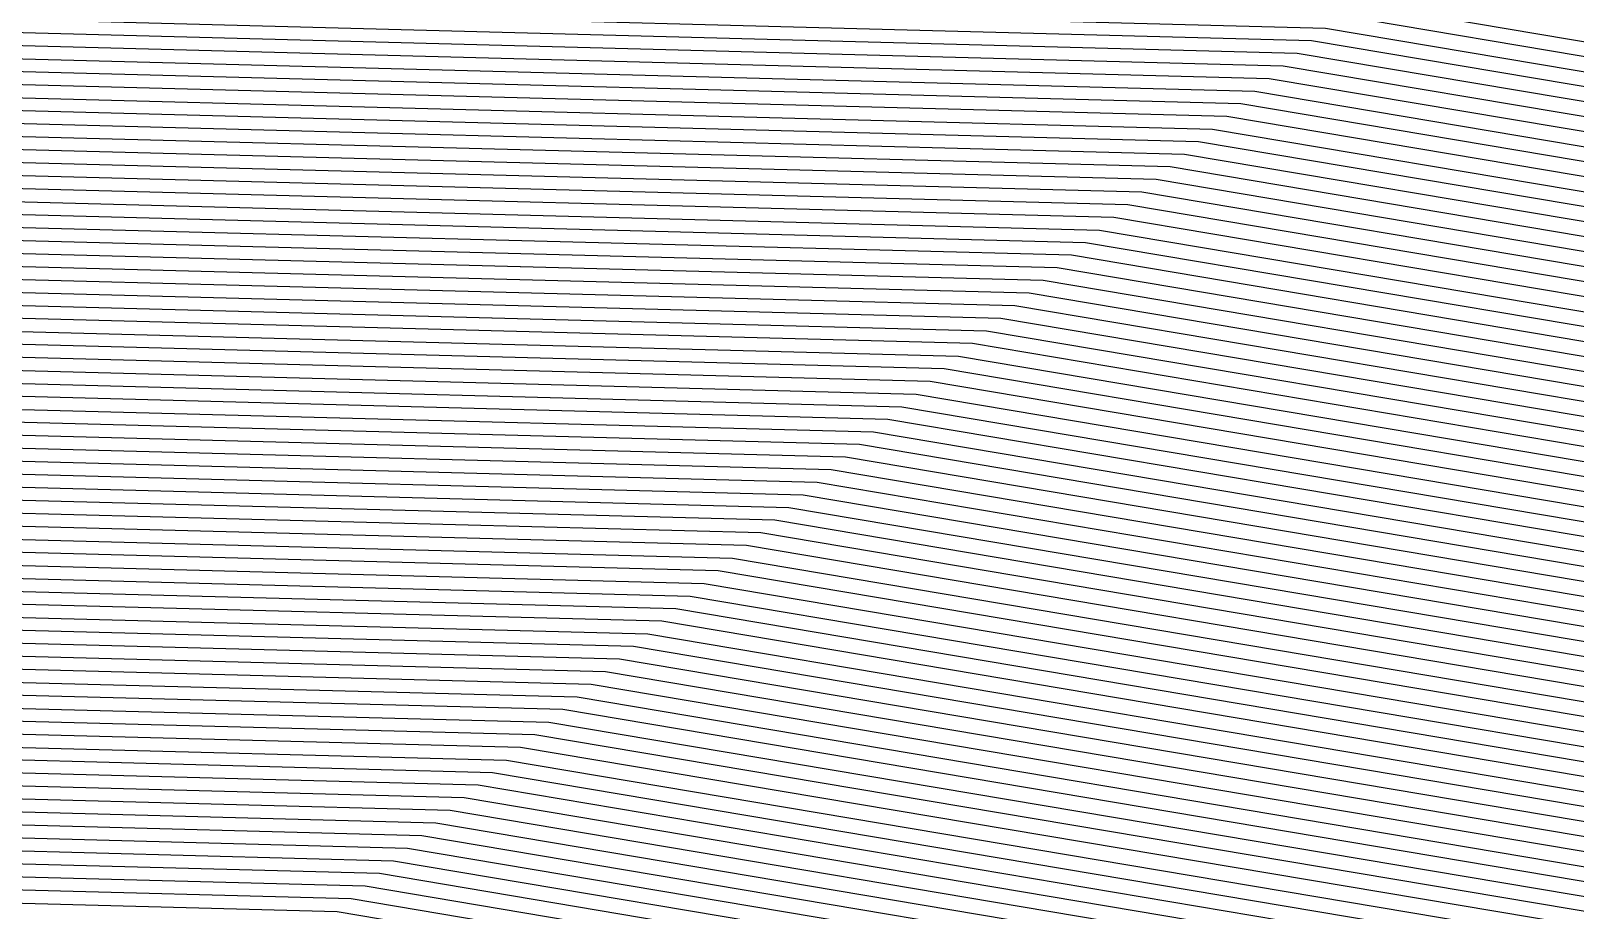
# Model space of a CAD drawing. Extents: x 7084 to 11035, y 13750 to 16729.
# Drawn here: x 8791.9 to 8862.3, y 14564 to 14604 of the extents above; entities that cross this region are included whole.
import ezdxf

# ---------------------------------------------------------------- set-up
doc = ezdxf.new("R2010")
doc.units = 0
doc.layers.add('Default', color=7, linetype='Continuous')

msp = doc.modelspace()

# ---------------------------------------------------------------- linework, layer by layer
at = {"layer": 'Default'}
for points in [[(9192.316, 15790.667), (9292.677, 15787.531), (9349.13, 15767.668), (9406.628, 15745.714), (9714.14, 15827.419), (9871.999, 15784.557), (10032.558, 15574.845), (10046.165, 15397.816), (10045.119, 15273.411), (10007.484, 15110.324), (9977.549, 14609.195), (9944.096, 14555.879), (9644.748, 14446.938), (9545.433, 14413.484), (9412.664, 14415.575), (9309.253, 14309.357), (8939.15, 14369.275), (8914.658, 14549.028), (8809.07, 14566.8), (8729.617, 14568.891), (8664.801, 14568.891), (8626.12, 14581.436), (8310.445, 14706.718)], [(9349.509, 15765.546), (9407.956, 15743.23), (9711.235, 15823.811), (9871.697, 15780.242), (10030.046, 15573.417), (10043.466, 15398.824), (10042.403, 15272.367), (10004.148, 15106.593), (9974.625, 14612.36), (9940.62, 14558.165), (9645.391, 14450.723), (9544.439, 14416.718), (9409.481, 14418.843), (9307.493, 14314.087), (8942.484, 14373.18), (8918.329, 14550.459), (8811.001, 14568.525), (8730.238, 14570.65), (8664.354, 14570.65), (8625.035, 14583.402), (8313.704, 14706.96)], [(9710.267, 15822.608), (9871.596, 15778.804), (10029.209, 15572.94), (10042.566, 15399.159), (10041.498, 15272.02), (10003.035, 15105.349), (9973.65, 14613.415), (9939.461, 14558.927), (9645.606, 14451.985), (9544.108, 14417.796), (9408.421, 14419.933), (9306.907, 14315.664), (8943.595, 14374.482), (8919.553, 14550.937), (8811.644, 14569.099), (8730.446, 14571.236), (8664.205, 14571.236), (8624.674, 14584.057), (8314.79, 14707.04)], [(9291.208, 15782.745), (9350.142, 15762.009), (9410.168, 15739.09), (9706.395, 15817.797), (9871.193, 15773.051), (10025.86, 15571.035), (10038.968, 15400.503), (10037.876, 15270.629), (9998.587, 15100.374), (9969.75, 14617.635), (9934.826, 14561.975), (9646.464, 14457.031), (9542.783, 14422.107), (9404.178, 14424.29), (9304.562, 14321.97), (8948.041, 14379.689), (8924.448, 14552.845), (8814.218, 14571.399), (8731.274, 14573.582), (8663.608, 14573.582), (8623.227, 14586.678), (8319.136, 14707.363)], [(9170.265, 15773.239), (9287.169, 15769.585), (9352.927, 15746.448), (9419.904, 15720.875), (9685.097, 15791.337), (9868.977, 15741.41), (10007.441, 15560.557), (10019.175, 15407.89), (10017.957, 15262.978), (9974.119, 15073.009), (9948.303, 14640.843), (9909.335, 14578.738), (9651.182, 14484.789), (9535.496, 14445.821), (9380.842, 14448.257), (9291.662, 14356.656), (8972.491, 14408.328), (8951.369, 14563.344), (8828.377, 14584.046), (8735.828, 14586.481), (8660.327, 14586.481), (8615.271, 14601.094), (8343.037, 14709.136)], [(9872.402, 15790.31), (10035.907, 15576.75), (10049.763, 15396.473), (10048.741, 15274.802), (10011.933, 15115.3), (9981.449, 14604.976), (9948.73, 14552.831), (9643.89, 14441.891), (9546.757, 14409.173), (9416.906, 14411.217), (9311.598, 14303.051), (8934.704, 14364.068), (8909.763, 14547.119), (8806.496, 14564.501), (8728.789, 14566.545), (8665.398, 14566.545), (8627.567, 14578.815), (8306.099, 14706.396)], [(9872.301, 15788.872), (10035.07, 15576.274), (10048.864, 15396.809), (10047.836, 15274.454), (10010.821, 15114.056), (9980.474, 14606.031), (9947.572, 14553.593), (9644.105, 14443.153), (9546.426, 14410.25), (9415.846, 14412.307), (9311.012, 14304.628), (8935.816, 14365.37), (8910.987, 14547.596), (8807.139, 14565.075), (8728.996, 14567.132), (8665.248, 14567.132)], [(9872.2, 15787.433), (10034.233, 15575.798), (10047.964, 15397.145), (10046.93, 15274.106), (10009.708, 15112.812), (9979.499, 14607.086), (9946.413, 14554.355), (9644.319, 14444.414), (9546.095, 14411.328), (9414.785, 14413.396), (9310.425, 14306.204), (8936.927, 14366.671), (8912.21, 14548.073), (8807.783, 14565.65), (8729.203, 14567.718), (8665.099, 14567.718), (8626.844, 14580.125), (8308.272, 14706.557)], [(9353.434, 15743.619), (9421.674, 15717.564), (9681.225, 15786.526), (9868.574, 15735.657), (10004.092, 15558.652), (10015.577, 15409.233), (10014.336, 15261.587), (9969.67, 15068.034), (9944.404, 14645.063), (9904.701, 14581.786), (9652.04, 14489.836), (9534.171, 14450.133), (9376.599, 14452.614), (9289.317, 14362.963), (8976.936, 14413.535), (8956.264, 14565.253), (8830.951, 14586.345), (8736.656, 14588.827), (8659.731, 14588.827), (8613.824, 14603.716), (8347.382, 14709.458)], [(8349.555, 14709.619), (8613.101, 14605.026), (8659.433, 14589.999), (8737.07, 14589.999), (8832.238, 14587.495), (8958.712, 14566.207), (8979.159, 14416.139), (9288.144, 14366.116), (9374.478, 14454.793), (9533.509, 14452.288), (9652.469, 14492.359), (9902.383, 14583.31), (9942.454, 14647.173), (9967.445, 15065.546), (10012.525, 15260.892), (10013.777, 15409.905), (10002.418, 15557.7), (9868.373, 15732.78), (9679.289, 15784.121), (9422.559, 15715.908), (9353.687, 15742.204)], [(9871.898, 15783.119), (10031.721, 15574.369), (10045.265, 15398.152), (10044.214, 15273.063), (10006.372, 15109.08), (9976.574, 14610.25), (9942.937, 14556.641), (9644.962, 14448.199), (9545.101, 14414.562), (9411.603, 14416.664), (9308.666, 14310.934), (8940.261, 14370.577), (8915.882, 14549.505), (8809.713, 14567.375), (8729.824, 14569.477), (8664.652, 14569.477), (8625.759, 14582.091), (8311.531, 14706.799)], [(9353.813, 15741.497), (9423.001, 15715.08), (9678.32, 15782.918), (9868.272, 15731.342), (10001.58, 15557.224), (10012.878, 15410.241), (10011.62, 15260.544), (9966.333, 15064.302), (9941.479, 14648.228), (9901.225, 14584.072), (9652.684, 14493.621), (9533.178, 14453.366), (9373.417, 14455.882), (9287.558, 14367.692), (8980.27, 14417.44), (8959.935, 14566.685), (8832.882, 14588.07), (8737.277, 14590.586), (8659.283, 14590.586), (8612.739, 14605.681), (8350.641, 14709.7)], [(9871.797, 15781.68), (10030.884, 15573.893), (10044.366, 15398.488), (10043.309, 15272.715), (10005.26, 15107.837), (9975.6, 14611.305), (9941.778, 14557.403), (9645.177, 14449.461), (9544.77, 14415.64), (9410.542, 14417.754), (9308.08, 14312.511), (8941.373, 14371.879), (8917.105, 14549.982), (8810.357, 14567.95), (8730.031, 14570.064), (8664.503, 14570.064), (8625.397, 14582.746), (8312.617, 14706.879)], [(9353.94, 15740.79), (9423.444, 15714.252), (9677.352, 15781.715), (9868.171, 15729.904), (10000.743, 15556.747), (10011.978, 15410.576), (10010.714, 15260.196), (9965.221, 15063.059), (9940.504, 14649.283), (9900.066, 14584.834), (9652.898, 14494.883), (9532.846, 14454.444), (9372.356, 14456.972), (9286.971, 14369.269), (8981.382, 14418.742), (8961.159, 14567.162), (8833.525, 14588.645), (8737.484, 14591.172), (8659.134, 14591.172), (8612.377, 14606.337), (8351.728, 14709.781)], [(9354.193, 15739.375), (9424.329, 15712.596), (9675.416, 15779.31), (9867.97, 15727.027), (9999.069, 15555.795), (10010.179, 15411.248), (10008.904, 15259.501), (9962.997, 15060.571), (9938.555, 14651.393), (9897.748, 14586.358), (9653.327, 14497.406), (9532.184, 14456.6), (9370.235, 14459.15), (9285.798, 14372.422), (8983.605, 14421.346), (8963.606, 14568.116), (8834.812, 14589.795), (8737.898, 14592.345), (8658.836, 14592.345), (8611.654, 14607.647), (8353.901, 14709.942)], [(9354.32, 15738.668), (9424.771, 15711.768), (9674.448, 15778.107), (9867.869, 15725.589), (9998.231, 15555.319), (10009.279, 15411.584), (10007.998, 15259.153), (9961.885, 15059.327), (9937.58, 14652.447), (9896.59, 14587.12), (9653.541, 14498.668), (9531.853, 14457.678), (9369.174, 14460.24), (9285.212, 14373.999), (8984.716, 14422.648), (8964.83, 14568.594), (8835.456, 14590.369), (8738.105, 14592.931), (8658.687, 14592.931), (8611.292, 14608.302), (8354.987, 14710.022)], [(9871.495, 15777.366), (10028.372, 15572.464), (10041.667, 15399.495), (10040.592, 15271.672), (10001.923, 15104.105), (9972.675, 14614.47), (9938.302, 14559.689), (9645.82, 14453.246), (9543.777, 14418.874), (9407.36, 14421.022), (9306.321, 14317.241), (8944.707, 14375.784), (8920.776, 14551.414), (8812.288, 14569.674), (8730.653, 14571.823), (8664.055, 14571.823), (8624.312, 14584.712), (8315.877, 14707.121)], [(9160.71, 15765.686), (9284.782, 15761.809), (9354.573, 15737.253), (9425.656, 15710.112), (9672.512, 15775.702), (9867.668, 15722.712), (9996.557, 15554.366), (10007.48, 15412.255), (10006.187, 15258.457), (9959.66, 15056.84), (9935.63, 14654.557), (9894.272, 14588.644), (9653.97, 14501.191), (9531.19, 14459.834), (9367.053, 14462.418), (9284.039, 14377.152), (8986.939, 14425.251), (8967.278, 14569.548), (8836.743, 14591.519), (8738.519, 14594.104), (8658.389, 14594.104), (8610.569, 14609.613), (8357.16, 14710.184)], [(9284.599, 15761.211), (9354.7, 15736.546), (9426.099, 15709.284), (9671.544, 15774.499), (9867.567, 15721.274), (9995.72, 15553.89), (10006.58, 15412.591), (10005.282, 15258.11), (9958.548, 15055.596), (9934.655, 14655.612), (9893.114, 14589.406), (9654.185, 14502.453), (9530.859, 14460.912), (9365.992, 14463.508), (9283.453, 14378.729), (8988.05, 14426.553), (8968.501, 14570.025), (8837.387, 14592.094), (8738.726, 14594.69), (8658.24, 14594.69), (8610.208, 14610.268), (8358.246, 14710.264)], [(9284.415, 15760.613), (9354.826, 15735.838), (9426.541, 15708.456), (9670.576, 15773.296), (9867.466, 15719.836), (9994.882, 15553.414), (10005.68, 15412.927), (10004.377, 15257.762), (9957.436, 15054.352), (9933.68, 14656.667), (9891.955, 14590.168), (9654.399, 14503.715), (9530.528, 14461.989), (9364.931, 14464.597), (9282.867, 14380.305), (8989.161, 14427.855), (8969.725, 14570.502), (8838.03, 14592.669), (8738.933, 14595.277), (8658.091, 14595.277), (8609.846, 14610.924), (8359.333, 14710.345)], [(9284.232, 15760.015), (9354.953, 15735.131), (9426.984, 15707.628), (9669.608, 15772.094), (9867.365, 15718.398), (9994.045, 15552.937), (10004.781, 15413.263), (10003.471, 15257.414), (9956.324, 15053.108), (9932.705, 14657.722), (9890.796, 14590.93), (9654.614, 14504.976), (9530.197, 14463.067), (9363.871, 14465.687), (9282.28, 14381.882), (8990.273, 14429.156), (8970.949, 14570.98), (8838.674, 14593.244), (8739.14, 14595.863), (8657.941, 14595.863), (8609.484, 14611.579), (8360.419, 14710.425)], [(9871.092, 15771.613), (10025.023, 15570.559), (10038.068, 15400.838), (10036.971, 15270.281), (9997.474, 15099.13), (9968.776, 14618.69), (9933.668, 14562.737), (9646.678, 14458.293), (9542.452, 14423.185), (9403.117, 14425.379), (9303.975, 14323.547), (8949.152, 14380.991), (8925.671, 14553.323), (8814.862, 14571.974), (8731.481, 14574.168), (8663.459, 14574.168), (8622.865, 14587.333), (8320.222, 14707.443)], [(9284.048, 15759.416), (9355.079, 15734.424), (9427.426, 15706.8), (9668.64, 15770.891), (9867.265, 15716.959), (9993.208, 15552.461), (10003.881, 15413.599), (10002.566, 15257.066), (9955.211, 15051.864), (9931.731, 14658.777), (9889.638, 14591.692), (9654.828, 14506.238), (9529.866, 14464.145), (9362.81, 14466.776), (9281.694, 14383.459), (8991.384, 14430.458), (8972.172, 14571.457), (8839.317, 14593.819), (8739.347, 14596.449), (8657.792, 14596.449), (8609.123, 14612.234), (8361.505, 14710.506)], [(9283.864, 15758.818), (9355.206, 15733.717), (9427.869, 15705.973), (9667.672, 15769.688), (9867.164, 15715.521), (9992.371, 15551.985), (10002.982, 15413.934), (10001.66, 15256.719), (9954.099, 15050.62), (9930.756, 14659.832), (9888.479, 14592.454), (9655.043, 14507.5), (9529.534, 14465.223), (9361.749, 14467.865), (9281.108, 14385.035), (8992.495, 14431.76), (8973.396, 14571.934), (8839.961, 14594.393), (8739.554, 14597.036), (8657.643, 14597.036), (8608.761, 14612.889), (8362.592, 14710.587)], [(9870.891, 15768.736), (10023.349, 15569.606), (10036.269, 15401.51), (10035.16, 15269.585), (9995.25, 15096.642), (9966.826, 14620.8), (9931.35, 14564.261), (9647.107, 14460.817), (9541.789, 14425.341), (9400.996, 14427.558), (9302.803, 14326.7), (8951.375, 14383.594), (8928.119, 14554.277), (8816.149, 14573.123), (8731.895, 14575.341), (8663.161, 14575.341), (8622.142, 14588.644), (8322.395, 14707.605)], [(9283.497, 15757.622), (9355.459, 15732.302), (9428.754, 15704.317), (9665.735, 15767.283), (9866.963, 15712.645), (9990.696, 15551.032), (10001.182, 15414.606), (9999.85, 15256.023), (9951.875, 15048.133), (9928.806, 14661.942), (9886.162, 14593.978), (9655.472, 14510.023), (9528.872, 14467.379), (9359.628, 14470.044), (9279.935, 14388.188), (8994.718, 14434.363), (8975.844, 14572.888), (8841.248, 14595.543), (8739.968, 14598.208), (8657.345, 14598.208), (8608.038, 14614.2), (8364.765, 14710.748)], [(9870.689, 15765.86), (10021.674, 15568.654), (10034.469, 15402.182), (10033.349, 15268.89), (9993.026, 15094.154), (9964.876, 14622.91), (9929.033, 14565.785), (9647.536, 14463.34), (9541.127, 14427.497), (9398.874, 14429.737), (9301.63, 14329.854), (8953.598, 14386.198), (8930.566, 14555.232), (8817.436, 14574.273), (8732.309, 14576.513), (8662.862, 14576.513), (8621.419, 14589.955), (8324.568, 14707.766)], [(9663.799, 15764.877), (9866.761, 15709.768), (9989.022, 15550.08), (9999.383, 15415.278), (9998.039, 15255.328), (9949.651, 15045.645), (9926.856, 14664.052), (9883.844, 14595.502), (9655.901, 14512.547), (9528.209, 14469.535), (9357.506, 14472.223), (9278.762, 14391.342), (8996.941, 14436.967), (8978.291, 14573.843), (8842.535, 14596.693), (8740.382, 14599.381), (8657.047, 14599.381), (8607.314, 14615.511), (8366.937, 14710.909)], [(9870.589, 15764.421), (10020.837, 15568.178), (10033.57, 15402.517), (10032.444, 15268.542), (9991.914, 15092.911), (9963.901, 14623.964), (9927.874, 14566.546), (9647.751, 14464.602), (9540.796, 14428.575), (9397.814, 14430.826), (9301.044, 14331.43), (8954.709, 14387.5), (8931.79, 14555.709), (8818.08, 14574.848), (8732.516, 14577.1), (8662.713, 14577.1), (8621.057, 14590.61), (8325.654, 14707.846)], [(9282.946, 15755.827), (9355.839, 15730.18), (9430.081, 15701.833), (9662.831, 15763.674), (9866.66, 15708.33), (9988.185, 15549.603), (9998.483, 15415.613), (9997.133, 15254.98), (9948.538, 15044.401), (9925.881, 14665.107), (9882.686, 14596.264), (9656.115, 14513.808), (9527.878, 14470.613), (9356.446, 14473.312), (9278.176, 14392.918), (8998.052, 14438.269), (8979.515, 14574.32), (8843.179, 14597.268), (8740.589, 14599.967), (8656.898, 14599.967), (8606.953, 14616.166), (8368.024, 14710.99)], [(9870.488, 15762.983), (10020, 15567.701), (10032.67, 15402.853), (10031.538, 15268.194), (9990.801, 15091.667), (9962.926, 14625.019), (9926.715, 14567.308), (9647.965, 14465.863), (9540.464, 14429.653), (9396.753, 14431.916), (9300.457, 14333.007), (8955.82, 14388.802), (8933.014, 14556.186), (8818.723, 14575.423), (8732.723, 14577.686), (8662.564, 14577.686), (8620.696, 14591.265), (8326.741, 14707.927)], [(9282.763, 15755.229), (9355.966, 15729.473), (9430.524, 15701.005), (9661.863, 15762.472), (9866.56, 15706.892), (9987.347, 15549.127), (9997.584, 15415.949), (9996.228, 15254.632), (9947.426, 15043.157), (9924.906, 14666.161), (9881.527, 14597.026), (9656.33, 14515.07), (9527.547, 14471.69), (9355.385, 14474.402), (9277.59, 14394.495), (8999.164, 14439.571), (8980.738, 14574.797), (8843.822, 14597.843), (8740.796, 14600.554), (8656.748, 14600.554), (8606.591, 14616.821), (8369.11, 14711.07)], [(9870.387, 15761.545), (10019.162, 15567.225), (10031.77, 15403.189), (10030.633, 15267.847), (9989.689, 15090.423), (9961.951, 14626.074), (9925.557, 14568.07), (9648.18, 14467.125), (9540.133, 14430.73), (9395.692, 14433.005), (9299.871, 14334.583), (8956.932, 14390.103), (8934.237, 14556.663), (8819.367, 14575.998), (8732.93, 14578.272), (8662.415, 14578.272), (8620.334, 14591.92), (8327.827, 14708.008)], [(9282.579, 15754.631), (9356.092, 15728.765), (9430.967, 15700.177), (9660.895, 15761.269), (9866.459, 15705.454), (9986.51, 15548.651), (9996.684, 15416.285), (9995.323, 15254.284), (9946.314, 15041.914), (9923.932, 14667.216), (9880.368, 14597.788), (9656.544, 14516.332), (9527.216, 14472.768), (9354.324, 14475.491), (9277.003, 14396.072), (9000.275, 14440.872), (8981.962, 14575.275), (8844.466, 14598.418)], [(9282.396, 15754.033), (9356.219, 15728.058), (9431.409, 15699.349), (9659.927, 15760.066), (9866.358, 15704.015), (9985.673, 15548.175), (9995.784, 15416.621), (9994.417, 15253.937), (9945.202, 15040.67), (9922.957, 14668.271), (9879.21, 14598.55), (9656.759, 14517.593), (9526.885, 14473.846), (9353.264, 14476.58), (9276.417, 14397.648), (9001.386, 14442.174), (8983.186, 14575.752), (8845.109, 14598.992), (8741.21, 14601.727), (8656.45, 14601.727)], [(9870.186, 15758.669), (10017.488, 15566.273), (10029.971, 15403.861), (10028.822, 15267.151), (9987.465, 15087.935), (9960.002, 14628.184), (9923.239, 14569.594), (9648.609, 14469.649), (9539.471, 14432.886), (9393.571, 14435.184), (9298.698, 14337.737), (8959.155, 14392.707), (8936.685, 14557.618), (8820.654, 14577.148), (8733.344, 14579.445)], [(9282.029, 15752.836), (9356.472, 15726.643), (9432.294, 15697.693), (9657.991, 15757.661), (9866.157, 15701.139), (9983.998, 15547.222), (9993.985, 15417.292), (9992.606, 15253.241), (9942.977, 15038.182), (9921.007, 14670.381), (9876.892, 14600.073), (9657.188, 14520.117), (9526.222, 14476.002), (9351.142, 14478.759), (9275.244, 14400.801), (9003.609, 14444.778), (8985.633, 14576.706), (8846.396, 14600.142), (8741.624, 14602.899), (8656.152, 14602.899), (8605.144, 14619.442), (8373.456, 14711.393)], [(9281.845, 15752.238), (9356.599, 15725.936), (9432.737, 15696.865), (9657.023, 15756.458), (9866.056, 15699.701), (9983.161, 15546.746), (9993.085, 15417.628), (9991.701, 15252.893), (9941.865, 15036.938), (9920.032, 14671.436), (9875.734, 14600.835), (9657.402, 14521.378), (9525.891, 14477.08), (9350.081, 14479.849), (9274.658, 14402.378), (9004.721, 14446.079), (8986.857, 14577.183), (8847.04, 14600.717), (8741.831, 14603.486), (8656.003, 14603.486), (8604.783, 14620.098), (8374.542, 14711.473)], [(8375.629, 14711.554), (8604.421, 14620.753), (8655.854, 14604.072), (8742.038, 14604.072), (8847.684, 14601.292), (8988.081, 14577.661), (9005.832, 14447.381), (9274.071, 14403.955), (9349.021, 14480.938), (9525.56, 14478.158), (9657.616, 14522.64), (9874.575, 14601.597), (9919.057, 14672.491), (9940.753, 15035.694), (9990.796, 15252.546), (9992.186, 15417.964), (9982.324, 15546.27), (9865.955, 15698.262), (9656.055, 15755.255), (9433.179, 15696.037), (9356.725, 15725.229), (9281.661, 15751.64)], [(8333.259, 14708.411), (8618.526, 14595.197), (8661.669, 14581.204), (8733.965, 14581.204), (8822.585, 14578.872), (8940.356, 14559.049), (8962.489, 14396.612), (9296.939, 14342.467), (9390.389, 14438.452), (9538.477, 14436.12), (9649.252, 14473.434), (9919.763, 14571.88), (9957.077, 14631.349), (9984.128, 15084.204), (10026.106, 15266.108), (10027.272, 15404.868), (10014.976, 15564.844), (9869.884, 15754.354)], [(9281.478, 15751.042), (9356.852, 15724.521), (9433.622, 15695.209), (9655.086, 15754.052), (9865.855, 15696.824), (9981.487, 15545.793), (9991.286, 15418.3), (9989.89, 15252.198), (9939.641, 15034.451), (9918.082, 14673.546), (9873.416, 14602.359), (9657.831, 14523.902), (9525.229, 14479.236), (9347.96, 14482.027), (9273.485, 14405.531), (9006.943, 14448.683), (8989.304, 14578.138), (8848.327, 14601.867), (8742.245, 14604.658), (8655.705, 14604.658), (8604.059, 14621.408), (8376.715, 14711.634)], [(9869.783, 15752.916), (10014.139, 15564.368), (10026.372, 15405.204), (10025.201, 15265.76), (9983.016, 15082.96), (9956.102, 14632.404), (9918.605, 14572.642), (9649.466, 14474.695), (9538.146, 14437.198), (9389.328, 14439.541), (9296.353, 14344.043), (8963.6, 14397.914), (8941.58, 14559.526), (8823.228, 14579.447), (8734.172, 14581.791), (8661.52, 14581.791), (8618.164, 14595.852), (8334.345, 14708.491)], [(9281.294, 15750.444), (9356.978, 15723.814), (9434.064, 15694.381), (9654.118, 15752.85), (9865.754, 15695.386), (9980.649, 15545.317), (9990.386, 15418.636), (9988.985, 15251.85), (9938.529, 15033.207), (9917.107, 14674.601), (9872.258, 14603.121), (9658.045, 14525.164), (9524.897, 14480.314), (9346.899, 14483.117), (9272.899, 14407.108), (9008.055, 14449.985), (8990.528, 14578.615), (8848.971, 14602.442), (8742.452, 14605.245), (8655.555, 14605.245), (8603.698, 14622.063), (8377.801, 14711.715)], [(9281.111, 15749.846), (9357.105, 15723.107), (9434.507, 15693.553), (9653.15, 15751.647), (9865.653, 15693.948), (9979.812, 15544.841), (9989.487, 15418.971), (9988.079, 15251.502), (9937.417, 15031.963), (9916.133, 14675.656), (9871.099, 14603.883), (9658.26, 14526.425), (9524.566, 14481.392), (9345.839, 14484.206), (9272.312, 14408.685), (9009.166, 14451.286), (8991.752, 14579.092), (8849.614, 14603.016), (8742.659, 14605.831), (8655.406, 14605.831), (8603.336, 14622.719), (8378.888, 14711.795)], [(9280.927, 15749.247), (9357.232, 15722.4), (9434.949, 15692.726), (9652.182, 15750.444), (9865.552, 15692.509), (9978.975, 15544.365), (9988.587, 15419.307), (9987.174, 15251.155), (9936.304, 15030.719), (9915.158, 14676.711), (9869.94, 14604.645), (9658.474, 14527.687), (9524.235, 14482.469), (9344.778, 14485.296), (9271.726, 14410.261), (9010.277, 14452.588), (8992.976, 14579.569), (8850.258, 14603.591), (8742.866, 14606.417), (8655.257, 14606.417), (8602.974, 14623.374), (8379.974, 14711.876)], [(9357.485, 15720.985), (9435.834, 15691.07), (9650.246, 15748.039), (9865.351, 15689.633), (9977.301, 15543.412), (9986.788, 15419.979), (9985.363, 15250.459), (9934.08, 15028.231), (9913.208, 14678.821), (9867.623, 14606.169), (9658.903, 14530.21), (9523.572, 14484.625), (9342.656, 14487.474), (9270.553, 14413.414), (9012.5, 14455.192), (8995.423, 14580.524), (8851.545, 14604.741), (8743.28, 14607.59), (8654.959, 14607.59), (8602.251, 14624.685), (8382.147, 14712.037)], [(9869.38, 15747.163), (10010.79, 15562.463), (10022.774, 15406.547), (10021.579, 15264.369), (9978.567, 15077.985), (9952.203, 14636.624), (9913.97, 14575.69), (9650.324, 14479.742), (9536.821, 14441.509), (9385.085, 14443.899), (9294.007, 14350.35), (8968.045, 14403.121), (8946.474, 14561.435), (8825.802, 14581.746), (8735, 14584.136), (8660.924, 14584.136), (8616.717, 14598.473), (8338.691, 14708.814)], [(9869.279, 15745.724), (10009.953, 15561.986), (10021.874, 15406.883), (10020.674, 15264.021), (9977.455, 15076.741), (9951.228, 14637.678), (9912.811, 14576.452), (9650.539, 14481.004), (9536.49, 14442.587), (9384.024, 14444.988), (9293.421, 14351.926), (8969.157, 14404.423), (8947.698, 14561.913), (8826.446, 14582.321), (8735.207, 14584.722), (8660.775, 14584.722), (8616.356, 14599.129), (8339.777, 14708.894)], [(9869.179, 15744.286), (10009.115, 15561.51), (10020.975, 15407.219), (10019.768, 15263.674), (9976.343, 15075.497), (9950.253, 14638.733), (9911.653, 14577.214), (9650.753, 14482.266), (9536.159, 14443.665), (9382.964, 14446.078), (9292.835, 14353.503), (8970.268, 14405.725), (8948.922, 14562.39), (8827.09, 14582.896), (8735.414, 14585.309), (8660.626, 14585.309), (8615.994, 14599.784), (8340.864, 14708.975)], [(9869.078, 15742.848), (10008.278, 15561.034), (10020.075, 15407.554), (10018.863, 15263.326), (9975.231, 15074.253), (9949.278, 14639.788), (9910.494, 14577.976), (9650.968, 14483.527), (9535.827, 14444.743), (9381.903, 14447.167), (9292.248, 14355.079), (8971.38, 14407.026), (8950.146, 14562.867), (8827.733, 14583.471), (8735.621, 14585.895), (8660.476, 14585.895), (8615.632, 14600.439), (8341.95, 14709.055)], [(9868.876, 15739.971), (10006.604, 15560.081), (10018.276, 15408.226), (10017.052, 15262.63), (9973.006, 15071.765), (9947.328, 14641.898), (9908.177, 14579.5), (9651.397, 14486.051), (9535.165, 14446.899), (9379.781, 14449.346), (9291.076, 14358.233), (8973.602, 14409.63), (8952.593, 14563.821), (8829.02, 14584.621), (8736.035, 14587.068)], [(9868.776, 15738.533), (10005.767, 15559.605), (10017.376, 15408.562), (10016.147, 15262.283), (9971.894, 15070.522), (9946.354, 14642.953), (9907.018, 14580.262), (9651.611, 14487.312), (9534.834, 14447.977), (9378.721, 14450.435), (9290.489, 14359.809), (8974.714, 14410.932), (8953.817, 14564.299), (8829.664, 14585.196)], [(10008.379, 15411.92), (10007.093, 15258.805), (9960.772, 15058.083), (9936.605, 14653.502), (9895.431, 14587.882), (9653.756, 14499.929), (9531.522, 14458.756), (9368.114, 14461.329), (9284.626, 14375.576), (8985.827, 14423.949), (8966.054, 14569.071), (8836.099, 14590.944), (8738.312, 14593.518), (8658.538, 14593.518), (8610.931, 14608.958), (8356.073, 14710.103)], [(8318.049, 14707.282), (8623.589, 14586.023), (8663.757, 14572.995), (8731.067, 14572.995), (8813.575, 14570.824), (8923.224, 14552.368), (8946.929, 14378.387), (9305.148, 14320.394), (9405.239, 14423.201), (9543.114, 14421.029), (9646.249, 14455.77), (9935.985, 14561.213), (9970.725, 14616.58), (9999.699, 15101.617)], [(8348.469, 14709.539), (8613.462, 14604.371), (8659.582, 14589.413), (8736.863, 14589.413), (8831.594, 14586.92), (8957.488, 14565.73), (8978.048, 14414.837), (9288.73, 14364.539), (9375.539, 14453.703), (9533.84, 14451.21), (9652.255, 14491.098), (9903.542, 14582.548), (9943.429, 14646.118), (9968.558, 15066.79)], [(8372.369, 14711.312), (8605.506, 14618.787), (8656.301, 14602.313), (8741.417, 14602.313), (8845.753, 14599.567), (8984.41, 14576.229), (9002.498, 14443.476), (9275.83, 14399.225), (9352.203, 14477.67), (9526.553, 14474.924), (9656.973, 14518.855), (9878.051, 14599.312), (9921.982, 14669.326), (9944.09, 15039.426)], [(8381.061, 14711.957), (8602.613, 14624.029), (8655.108, 14607.004), (8743.073, 14607.004), (8850.901, 14604.166), (8994.199, 14580.047), (9011.389, 14453.89), (9271.14, 14411.838), (9343.717, 14486.385), (9523.904, 14483.547), (9658.689, 14528.949), (9868.782, 14605.407)], [(8383.233, 14712.118), (8601.889, 14625.34), (8654.81, 14608.176), (8743.487, 14608.176), (8852.188, 14605.316), (8996.647, 14581.001), (9013.611, 14456.494)], [(8844.466, 14598.418), (8741.003, 14601.14), (8656.599, 14601.14), (8606.229, 14617.476), (8370.197, 14711.151)], [(8363.678, 14710.667), (8608.399, 14613.545), (8657.494, 14597.622), (8739.761, 14597.622), (8840.604, 14594.968), (8974.62, 14572.411), (8993.607, 14433.062)], [(9885.003, 14594.74), (9655.686, 14511.285), (9528.541, 14468.457), (9358.567, 14471.134), (9279.349, 14389.765), (8995.83, 14435.665), (8977.067, 14573.366), (8841.891, 14596.118), (8740.175, 14598.795), (8657.196, 14598.795), (8607.676, 14614.855), (8365.851, 14710.828)], [(8352.814, 14709.861), (8612.016, 14606.992), (8658.985, 14591.759), (8737.691, 14591.759), (8834.169, 14589.22), (8962.383, 14567.639), (8982.493, 14420.044)], [(8829.664, 14585.196), (8736.242, 14587.654), (8660.029, 14587.654), (8614.547, 14602.405), (8345.209, 14709.297)], [(8346.296, 14709.378), (8614.186, 14603.06), (8659.88, 14588.24), (8736.449, 14588.24), (8830.307, 14585.771), (8955.04, 14564.776), (8975.825, 14412.233)], [(8332.173, 14708.33), (8618.887, 14594.542), (8661.819, 14580.618), (8733.758, 14580.618), (8821.941, 14578.297), (8939.132, 14558.572), (8961.377, 14395.31), (9297.525, 14340.89)], [(8335.432, 14708.572), (8617.802, 14596.507), (8661.371, 14582.377), (8734.379, 14582.377), (8823.872, 14580.022), (8942.803, 14560.004), (8964.711, 14399.216), (9295.766, 14345.62), (9388.267, 14440.631), (9537.815, 14438.276), (9649.681, 14475.957), (9917.446, 14573.404)], [(9649.895, 14477.219), (9537.483, 14439.354), (9387.206, 14441.72), (9295.18, 14347.196), (8965.823, 14400.517), (8944.027, 14560.481), (8824.515, 14580.597), (8734.586, 14582.963), (8661.222, 14582.963), (8617.441, 14597.163), (8336.518, 14708.652)], [(9650.11, 14478.48), (9537.152, 14440.432), (9386.146, 14442.81), (9294.594, 14348.773), (8966.934, 14401.819), (8945.251, 14560.958), (8825.159, 14581.172), (8734.793, 14583.55), (8661.073, 14583.55), (8617.079, 14597.818), (8337.605, 14708.733)], [(8323.481, 14707.685), (8621.78, 14589.299), (8663.012, 14575.927), (8732.102, 14575.927), (8816.793, 14573.698), (8929.342, 14554.754), (8952.486, 14384.896), (9302.216, 14328.277), (9399.935, 14428.648)], [(8328.913, 14708.088), (8619.972, 14592.576), (8662.266, 14578.859), (8733.137, 14578.859), (8820.01, 14576.573), (8935.461, 14557.14), (8958.043, 14391.405), (9299.285, 14336.16), (9394.631, 14434.095), (9539.802, 14431.808), (9648.394, 14468.387), (9924.398, 14568.832), (9960.977, 14627.129)], [(8331.086, 14708.249), (8619.249, 14593.886), (8661.968, 14580.032), (8733.551, 14580.032), (8821.298, 14577.722), (8937.908, 14558.095), (8960.266, 14394.009), (9298.112, 14339.313), (9392.51, 14436.273), (9539.14, 14433.964), (9648.823, 14470.91), (9922.081, 14570.356), (9959.027, 14629.239)], [(9646.035, 14454.508), (9543.445, 14419.952), (9406.299, 14422.111), (9305.734, 14318.817), (8945.818, 14377.086), (8922, 14551.891), (8812.931, 14570.249), (8730.86, 14572.409), (8663.906, 14572.409), (8623.95, 14585.368), (8316.963, 14707.202)], [(8321.309, 14707.524), (8622.504, 14587.989), (8663.31, 14574.754), (8731.688, 14574.754), (8815.505, 14572.549), (8926.895, 14553.8), (8950.264, 14382.293), (9303.389, 14325.124), (9402.056, 14426.469), (9542.12, 14424.263), (9646.893, 14459.555), (9932.509, 14563.499)], [(8305.013, 14706.315), (8627.929, 14578.16), (8665.547, 14565.959), (8728.582, 14565.959), (8805.852, 14563.926), (8908.539, 14546.642), (8933.593, 14362.766), (9312.184, 14301.474), (9417.967, 14410.128), (9547.089, 14408.095), (9643.676, 14440.629), (9949.889, 14552.069)], [(9945.254, 14555.117), (9644.534, 14445.676), (9545.764, 14412.406), (9413.724, 14414.486), (9309.839, 14307.781), (8938.039, 14367.973), (8913.434, 14548.551), (8808.426, 14566.225), (8729.41, 14568.304), (8664.95, 14568.304), (8626.482, 14580.781), (8309.358, 14706.638)]]:
    msp.add_lwpolyline(points, dxfattribs=at)

doc.saveas('drawing.dxf')
